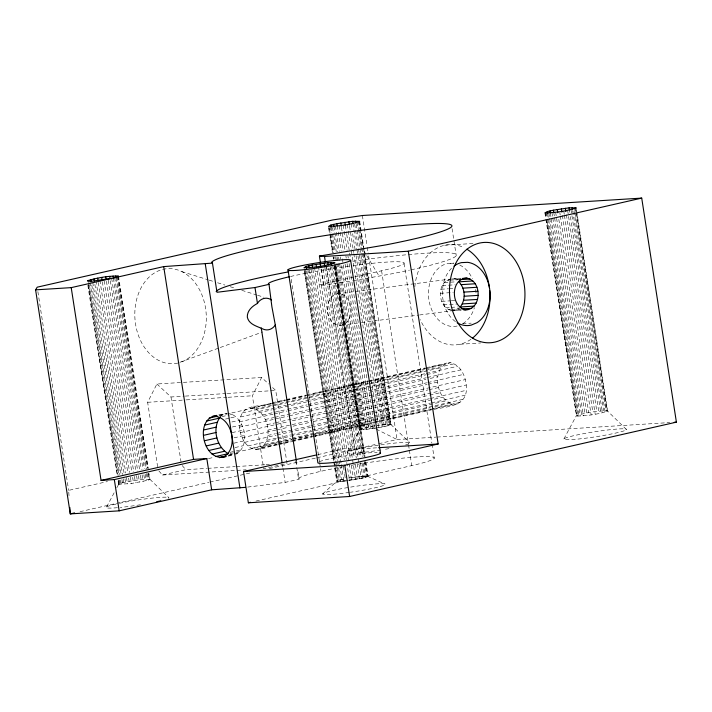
<?xml version="1.0" encoding="UTF-8"?>
<svg xmlns="http://www.w3.org/2000/svg" width="712" height="712" viewBox="0 0 712 712"><rect width="100%" height="100%" fill="white"/><g stroke="black" fill="none" stroke-linecap="round" stroke-linejoin="round"><path stroke-width="0.53" stroke-dasharray="3.56 2.67" d="M277.324 444.947C267.881 445.712 256.356 453.749 247.918 445.935C244.127 442.339 241.706 437.613 240.291 432.62C238.769 426.061 238.876 418.825 242.4 412.898C248.8 403.971 262.149 407.113 271.121 403.001M235.547 454.443C251.105 446.219 245.4 418.229 229.584 413.432M258.892 449.138C275.775 440.675 267.659 406.623 248.355 408.181M457.291 404.007C436.759 406.347 428.802 365.487 450.385 362.72C460.433 364.731 465.328 375.714 466.262 384.996C468.638 406.819 448.934 406.009 432.353 409.676M450.58 310.245C442.01 307.842 439.064 297.135 440.968 289.25C442.526 279.852 452.414 277.662 460.486 278.508M359.685 221.388L391.137 424.583L378.713 427.69L360.138 429.55L360.575 428.82L365.007 427.574L376.328 425.509M378.57 427.681L387.791 425.794L390.826 424.299L363.618 248.559M149.929 479.292L144.536 479.238L133.144 480.689L122.42 482.781L118.655 484.293L131.355 483.51L148.407 480.182L149.929 479.292L149.084 473.8M157.619 466.752L147.633 402.298L156.889 384.008L182.254 382.424M272.598 387.577L275.731 390.461L287.025 463.396L263.68 468.71L252.395 395.765L261.642 377.485L268.691 383.973M106.604 506.953L114.765 491.618M116.812 487.782L118.851 483.946M563.877 438.957L576.311 415.772C586.163 412.382 596.905 411.011 607.318 410.806L626.516 429.594A31.737 2.545 -8.8 0 1 578.073 439.064A31.737 2.545 -8.8 0 1 581.001 434.16A31.737 2.545 -8.8 0 1 626.516 429.594M347.581 452.236L360.156 429.122L373.364 425.99M220.4 416.707L221.744 415.212L225.019 413.485L226.834 413.325M322.652 493.923L337.07 481.054M419.591 314.98L454.701 310.396L459.569 307.522M345.685 480.903L336.74 481.063L345.302 478.669L344.617 474.281M348.533 480.556L362.871 478.072L368.06 476.381L365.852 462.141M545.873 219.162L576.631 416.057C587.044 415.861 597.786 414.482 607.63 411.091L576.177 207.895M334.658 266.706L360.156 429.122M462.8 323.666L463.005 323.586A31.737 23.799 86.4 0 0 474.388 307.709M179.878 362.31L219.207 347.892M220.239 347.518L262.675 331.961M353.686 277.11L319.341 284.925L323.933 285.245L352.378 280.822M354.754 276.87L381.588 270.765A68.761 5.509 -8.8 0 0 402.191 262.114A68.761 5.509 -8.8 0 0 353.027 265.603M218.744 414.918L225.019 413.485M272.207 402.752L285.218 399.797M286.304 399.548L305.813 395.107M306.899 394.857L367.615 381.045M368.7 380.804L425.073 367.979M426.159 367.73L446.753 363.049M219.234 415.301L226.558 413.636M251.986 407.851L285.592 400.206M286.678 399.957L367.988 381.463M369.074 381.214L450.385 362.72M219.652 415.683L271.103 403.98M272.189 403.731L285.2 400.776M286.286 400.527L305.795 396.086M306.881 395.845L425.055 368.958M426.141 368.709L443.487 364.767M221.93 416.627L229.255 414.963M230.296 414.731L232.388 414.25M255.733 408.946L454.123 363.805M242.4 412.898L271.664 406.24M272.749 406L368.157 384.293M369.243 384.044L440.79 367.766M225.526 419.065L229.709 418.113M230.759 417.873L235.983 416.689M259.328 411.376L286.429 405.208M287.514 404.968L425.197 373.64M426.283 373.399L457.727 366.244M240.469 416.974L271.913 409.827M272.999 409.578L306.605 401.933M307.691 401.684L368.398 387.871M369.483 387.631L425.856 374.806M426.942 374.557L438.868 371.842M231.881 421.967L239.196 420.303M262.532 414.989L286.384 409.56M287.47 409.32L306.988 404.879M308.073 404.63L426.239 377.752M427.325 377.502L460.931 369.857M239.446 421.851L273.052 414.197M274.138 413.957L287.15 410.993M288.227 410.753L307.744 406.312M308.83 406.062L425.918 379.425M430.253 378.437L437.844 376.71M232.388 426.986L241.795 424.842M265.14 419.537L273.808 417.561M274.894 417.312L307.424 409.916M308.501 409.667L426.675 382.789M427.761 382.54L463.539 374.396M239.383 427.182L274.075 419.288M275.161 419.039L288.173 416.084M289.25 415.835L308.768 411.394M309.853 411.153L426.942 384.516M428.019 384.266L437.782 382.05M232.112 432.629L243.62 430.012M266.955 424.699L274.547 422.973M275.633 422.723L371.032 401.025M372.118 400.776L465.354 379.567M240.291 432.62L287.995 421.762M292.329 420.783L309.675 416.832M310.761 416.582L427.85 389.953M428.935 389.704L438.69 387.488M234.07 437.827L244.528 435.441M267.863 430.137L371.94 406.454M373.026 406.214L466.262 384.996M242.107 437.782L275.713 430.137M276.799 429.888L288.725 427.182M293.068 426.194L309.328 422.492M313.663 421.504L428.579 395.365M429.665 395.115L440.505 392.65M234.008 443.158L244.465 440.781M267.801 435.468L275.393 433.742M276.478 433.492L310.085 425.847M311.171 425.607L429.336 398.72M430.422 398.471L466.2 390.336M244.714 442.33L276.149 435.174M277.235 434.925L310.841 427.28M311.927 427.04L372.643 413.227M373.72 412.978L443.113 397.189M235.067 447.554L243.433 445.65M266.778 440.336L276.532 438.12M277.618 437.871L290.63 434.916M291.715 434.667L311.224 430.226M312.31 429.977L373.026 416.173M374.103 415.924L430.484 403.099M431.561 402.85L465.176 395.204M247.918 445.935L373.684 417.33M374.761 417.081L446.317 400.803M230.012 452.343L235.236 451.15M236.286 450.91L241.51 449.726M264.855 444.413L290.87 438.494M291.956 438.245L373.266 419.751M374.352 419.502L463.245 399.281M251.523 448.373L277.538 442.455M278.623 442.205L291.635 439.251M292.721 439.001L312.23 434.56M313.316 434.311L430.404 407.682M434.738 406.694L449.913 403.241M69.019 495.721L68.646 490.381L107.459 481.552M208.509 458.564L213.92 457.335M230.145 453.642L291.813 439.615M292.899 439.366L364.304 423.124L375.215 428.597M228.365 455.102L238.823 452.725M262.158 447.412L277.342 443.959M278.428 443.718L291.43 440.755M292.516 440.505L312.034 436.073M313.12 435.824L431.285 408.937M432.371 408.697L460.557 402.28M228.783 455.484L232.112 454.754L228.926 455.475M255.261 449.468L374.512 422.332M375.598 422.091L453.66 404.327M228.232 456.116L233.456 454.923M278.41 444.697L291.413 441.743M292.498 441.493L312.016 437.052M313.102 436.803L431.267 409.925M158.838 470.854L162.425 475.02L185.761 469.706L206.676 468.407M317.766 454.648L344.67 448.524L354.345 449.21L378.606 447.697M80.02 511.679L208.785 482.38M209.862 482.14L252.066 472.537M269.376 468.603L315.906 458.012M316.982 457.772L377.582 443.985M378.659 443.736L397.056 439.553L435.851 437.132M247.669 487.079L285.156 482.398L299.182 479.212L297.83 470.454M255.937 501.07L347.91 480.146M348.996 479.906L411.75 465.621A68.761 5.518 -8.8 0 0 426.185 456.606A68.761 5.518 -8.8 0 0 349.103 465.71M359.818 429.265L366.92 429.318L377.591 427.859M353.455 280.644L390.612 274.031A121.654 9.754 -8.8 0 0 409.471 270.151M368.06 476.381L360.957 476.328L349.156 477.957L316.938 269.821M390.826 424.299L377.396 425.375L387.675 424.272L391.137 424.583M336.838 293.887L449.868 279.131M341.68 325.153L360.334 322.714M361.429 322.572L418.496 315.122M444.626 245.266L472.991 243.504M457.122 326.025A31.737 23.799 86.4 0 1 428.944 300.072A31.737 23.799 86.4 0 1 447.447 263.502L453.891 263.102M452.013 278.997L460.611 278.463M446.931 280.359L449.076 280.225M450.153 280.154L458.751 279.62M458.172 279.772L456.027 279.905L452.966 278.979M444.35 282.557L456.169 281.818M442.321 285.592L455.217 284.791M440.968 289.25L448.489 288.778M449.566 288.716L452.788 288.511M440.39 293.282L453.277 292.481M441.636 301.372L450.233 300.838M451.31 300.776L455.609 300.508M443.389 304.878L457.353 304.006M445.748 307.7L450.037 307.424M451.114 307.362L457.567 306.961M448.542 309.631L450.696 309.498M451.773 309.426L460.361 308.892M457.647 309.177L459.792 309.044M453.749 310.414L461.269 309.951M461.154 309.996L451.604 310.548M462.586 323.684L471.184 323.141M459.952 344.261L480.68 342.97M183.349 382.362L261.642 377.485M156.889 384.008L170.978 396.985L184.212 396.157M185.316 396.095L226.113 393.549M227.217 393.478L275.731 390.461M147.633 402.298L185.129 399.957M186.233 399.886L227.03 397.349M228.134 397.278L252.395 395.765M436.963 437.07L669.752 422.563M207.779 468.336L235.289 466.627M236.393 466.556L265.015 464.767M266.11 464.705L269.412 464.5M162.425 475.02L246.076 469.804M453.651 263.2L447.447 263.502M230.047 454.229L231.916 454.772M181.774 271.583L208.091 279.798M209.141 280.127L213.351 281.445M217.569 282.762L224.939 285.058M230.198 286.705L235.467 288.351M241.786 290.318L256.525 294.919M257.575 295.249L263.894 297.224M367.267 476.132L384.444 483.84M376.212 429.096L397.056 439.553L368.149 252.858M296.797 467.597L298.497 478.589L299.182 479.212M390.781 424.397L409.774 442.633M149.894 479.274L168.753 497.59M182.183 465.55L185.761 469.706M363.939 250.971L366.19 254.691M366.751 255.626L379.131 276.123M575.857 207.61L607.318 410.806M575.421 208.34L575.937 211.642M576.106 212.737L606.882 411.545M574.504 207.504L605.957 410.699M573.997 211.117L605.111 412.115M572.697 210.877L603.643 410.78M570.988 209.586L602.45 412.782M569.413 210.04L569.76 212.238M570.437 216.626L600.536 411.038M567.615 210.289L599.068 413.494M566.405 214.855L596.843 411.465M563.753 211.001L564.26 214.294M564.429 215.389L595.205 414.197M562.382 215.416L592.82 412.017M559.837 212.755L560.184 214.944M560.353 216.048L591.129 414.847M558.813 219.358L588.735 412.675M555.645 212.212L587.106 415.408M553.758 212.381L554.434 216.768M554.603 217.872L584.872 413.378M551.951 212.63L552.637 217.026M552.806 218.121L583.413 415.826M550.376 213.084L581.499 414.09M548.845 212.888L549.522 217.285M549.7 218.379L580.298 416.093M547.715 213.751L578.829 414.749M546.531 212.968L577.984 416.164M545.606 212.131L546.46 217.623M547.136 222.019L577.067 415.327M545.169 212.861L546.024 218.353M546.193 219.456L576.631 416.057M544.858 212.577L545.703 218.068M452.067 228.65L456.25 255.661M404.051 263.458L431.846 442.989M432.015 444.083L434.213 458.314M381.588 270.765L408.359 443.727M408.528 444.822L409.213 449.201M409.382 450.296L411.75 465.621M362.372 215.514L367.134 246.263M367.303 247.367L367.979 251.754M359.364 221.103L363.449 247.465M358.928 221.833L359.952 228.427M360.121 229.522L362.844 247.1M363.859 253.686L390.39 425.028M358.011 220.996L359.195 228.685M359.364 229.78L389.464 424.192M357.166 222.411L388.618 425.607M356.205 224.369L387.15 424.272M354.665 224.173L385.957 426.274M352.921 223.532L356.837 248.791M357.006 249.885L384.044 424.53M351.123 223.782L351.968 229.273M352.654 233.67L355.03 249.049M356.053 255.635L382.575 426.978M349.574 226.149L353.65 252.511M353.82 253.606L380.35 424.948M347.26 224.494L348.115 229.985M348.284 231.08L351.167 249.752M351.336 250.847L378.713 427.69M345.382 225.606L346.566 233.296M346.735 234.39L349.458 251.968M349.628 253.063L350.482 258.554M343.175 225.143L347.091 250.402M347.937 255.902L348.284 258.091M349.129 263.582L374.637 428.339M341.466 227.359L345.204 251.523M345.89 255.92L346.228 258.109M347.073 263.609L372.243 426.159M339.152 225.704L340.007 231.195M340.176 232.29L343.068 250.962M345.106 264.143L370.614 428.9M337.265 225.864L341.173 251.131M342.365 258.821L368.38 426.871M335.459 226.122L339.375 251.389M340.22 256.881L340.558 259.07M341.582 265.665L366.92 429.318M333.883 226.576L337.8 251.843M338.627 257.272L365.007 427.574M332.522 227.484L333.714 235.174M333.883 236.268L336.26 251.648M337.114 257.139L363.805 429.576M331.222 227.244L332.077 232.735M332.246 233.83L334.969 251.407M335.815 256.898L336.669 262.39M336.838 263.485L362.337 428.241M330.039 226.46L331.062 233.047M331.231 234.15L333.946 251.719M334.8 257.219L335.138 259.408M336.162 266.003L361.491 429.656M335.156 263.858L365.007 456.668M329.46 227.813L333.367 253.08M335.405 266.261L360.575 428.82M335.183 265.763L364.686 456.374M365.532 461.857L367.739 476.097M328.677 226.354L329.7 232.94M329.87 234.043L332.762 252.715M333.438 257.103L333.777 259.302M334.8 265.896L360.138 429.55M334.4 264.312L364.25 457.113M364.927 461.492L367.303 476.826M328.704 228.267L329.38 232.655M330.065 237.052L332.442 252.431M333.127 256.818L333.465 259.017M333.99 266.751L363.325 456.267M364.179 461.75L366.377 475.99M332.637 264.882L362.31 456.588M363.334 463.165L365.532 477.405M331.676 266.831L361.011 456.348M362.034 462.925L364.063 476.07M330.145 266.644L359.649 457.255M360.495 462.729L362.871 478.072M328.739 268.184L360.957 476.328M326.425 265.158L356.276 457.967M357.121 463.441L359.498 478.776M326.203 267.383L354.345 449.21M324.877 267.516L354.38 458.127M355.404 464.696L357.264 476.746M323.07 269.154L355.635 479.488M321.423 269.038L323.933 285.245M321.023 269.163L350.526 459.783M351.372 465.256L353.241 477.307M318.478 266.519L348.835 462.613M349.005 463.708L351.55 480.137M314.455 267.08L344.305 459.881M312.906 269.43L342.419 460.041M343.433 466.618L344.448 473.186M310.93 268.593L341.119 463.592M341.288 464.687L343.834 481.116M309.533 270.142L338.868 459.658M339.037 460.753L339.544 464.037M339.713 465.132L341.92 479.372M307.824 268.851L337.506 460.566M337.675 461.661L340.728 481.374M306.863 270.8L339.259 480.039M305.679 270.026L335.53 462.836M335.699 463.93L338.414 481.454M305.101 271.379L334.435 460.895M335.45 467.473L337.488 480.618M304.149 268.825L333.83 460.531M333.999 461.625L337.052 481.348M304.344 271.824L336.74 481.063M319.439 461.429L290.799 276.425A68.761 5.509 -8.8 0 1 351.95 265.745M319.608 462.524L320.961 471.282M296.299 460.611L297.153 466.084M295.774 461.002L296.628 466.502M282.442 464.865L282.78 467.063M282.949 468.158L285.156 482.398M170.978 396.985L181.293 463.628M118.477 276.096L148.23 468.309M118.236 276.47L147.998 468.683M148.675 473.071L149.698 479.666M117.64 275.891L147.402 468.104M148.247 473.596L149.102 479.096M116.955 276.986L146.708 469.199M147.393 473.596L148.407 480.182M116.145 278.072L145.729 469.19M146.414 473.578L147.259 479.078M114.703 277.609L144.287 468.727M145.141 474.219L146.165 480.805M113.422 278.241L143.005 469.359M143.86 474.851L144.536 479.238M111.651 278.303L141.234 469.422M142.089 474.913L143.103 481.499M110.342 280.777L139.588 469.697M140.433 475.189L141.118 479.585M108.162 280.119L137.745 471.228M138.431 475.625L139.445 482.22M106.453 281.276L135.867 471.291M136.553 475.678L137.229 480.075M104.148 280.804L133.74 471.914M134.417 476.31L135.44 482.896M102.368 281.881L131.782 471.896M132.637 477.387L133.144 480.689M99.894 280.314L129.646 472.528M130.332 476.915L131.355 483.51M98.354 282.566L127.777 472.581M128.623 478.072L129.13 481.365M96.004 280.804L125.766 473.017M126.442 477.414L127.466 484M94.874 284.382L124.119 473.293M124.965 478.784L125.481 482.086M92.756 282.246L122.509 474.459M123.194 478.856L124.039 484.347M91.812 285.067L121.058 473.987M121.912 479.479L122.42 482.781M90.032 282.415L119.785 474.628M120.64 480.119L121.316 484.507M89.392 284.595L118.815 474.619M119.66 480.111L120.168 483.404M88.19 282.397L118.121 475.705M118.797 480.102L119.483 484.489M88.11 285.12L117.525 475.135M118.379 480.627L118.886 483.92M87.879 285.485L117.293 475.509M118.139 481.001L118.655 484.293M37.869 291.573L68.646 490.381M319.359 461.67A31.737 2.545 -8.8 0 1 346.762 455.689A31.737 2.545 -8.8 0 1 377.137 452.414M177.813 363.067A47.606 35.698 86.4 0 1 136.393 300.491A47.606 35.698 86.4 0 1 196.307 284.444A47.606 35.698 86.4 0 1 179.825 362.533M298.497 478.589A68.761 5.518 -8.8 0 1 343.771 466.663M455.484 321.646A31.737 23.799 86.4 0 1 452.485 267.365M459.765 265.042A31.737 23.799 86.4 0 1 472.43 278.793M475.625 289.455A31.737 23.799 86.4 0 1 476.061 293.584M380.965 449.984A31.737 2.545 -8.8 0 1 347.678 452.165A31.737 2.545 -8.8 0 1 389.891 443.638A31.737 2.545 -8.8 0 1 404.888 445.16M388.983 448.613A31.737 2.545 -8.8 0 1 383.003 449.655M140.406 504.755A31.737 2.545 -8.8 0 1 120.301 507.433M117.471 507.701A31.737 2.545 -8.8 0 1 116.216 504.016M119.402 503.313A31.737 2.545 -8.8 0 1 154.237 497.884A31.737 2.545 -8.8 0 1 168.433 498.311M349.378 492.401A31.737 2.545 -8.8 0 1 329.247 491.369A31.737 2.545 -8.8 0 1 382.931 483.697A31.737 2.545 -8.8 0 1 350.402 492.259M352.707 261.277A121.654 9.754 -8.8 0 1 452.245 253.169A121.654 9.754 -8.8 0 1 410.504 269.928M348.684 478.072A15.513 1.246 -8.8 0 1 367.721 476.346A15.513 1.246 -8.8 0 1 349.138 480.449M347.225 480.707A15.513 1.246 -8.8 0 1 337.114 481.178A15.513 1.246 -8.8 0 1 344.964 478.767M470.979 339.25A50.249 37.683 86.4 0 1 420.178 319.581M414.829 286.829A50.249 37.683 86.4 0 1 464.126 247.696M329.3 300.348A15.869 11.899 86.4 0 0 338.574 325.304A15.869 11.899 86.4 0 0 349.904 302.912A15.869 11.899 86.4 0 0 329.3 300.348"/><path stroke-width="1.07" d="M226.14 456.588C203.507 463.895 193.157 418.718 216.653 415.39M215.629 456.534L228.178 453.686C216.261 446.584 211.829 427.859 220.4 416.707M289.615 276.692A68.761 5.518 -8.8 0 0 268.335 283.732L269.02 284.346L271.886 306.685L275.295 324.93L296.299 460.611M474.183 306.107L460.219 306.979C466.004 299.797 465.337 288.342 458.831 281.836L472.795 280.964C482.184 289.232 479.087 310.788 464.375 309.791M245.462 487.355L211.651 489.82L119.171 510.842L70.283 513.895L35.6 289.855L37.193 287.185L332.842 219.928L362.372 215.514L641.717 198.105L676.4 422.145L349.628 496.487L248.363 502.797L243.522 471.531L316.698 454.888M275.295 324.93L274.396 326.265A15.869 11.899 86.4 0 1 262.728 328.926C256.979 326.149 248.969 324.556 247.322 317.178C246.957 310.859 252.235 306.08 257.459 303.463L258.536 301.852A15.869 11.899 86.4 0 1 270.213 299.191L271.45 300.046M223.007 457.3C239.882 448.836 231.765 414.785 212.47 416.342M330.884 225.045L328.677 226.354C339.09 226.149 349.832 224.778 359.685 221.388L352.582 221.334L336.927 223.675L330.884 225.045L331.222 227.244M306.187 266.422L303.98 267.73C314.392 267.525 325.135 266.155 334.987 262.764L327.885 262.71L312.23 265.051L306.187 266.422L306.525 268.611M547.377 211.553L545.169 212.861C555.582 212.657 566.325 211.286 576.177 207.895L569.075 207.842L553.42 210.182L547.377 211.553L547.715 213.751M114.703 277.609L118.477 276.096C108.073 275.82 97.419 277.787 87.434 280.724L88.021 281.293L92.587 281.142L111.651 278.303M35.6 289.855L71.218 287.63L163.707 266.591L212.452 263.111L216.973 292.285L254.994 287.541L269.02 284.346M320.418 262.559L319.412 256.071L324.503 256.427L408.305 251.211L641.717 198.105M209.195 418.069L217.56 416.164M206.507 421.068L219.056 418.211M204.584 425.144L217.133 422.287M203.552 430.012L216.101 427.156M203.499 435.344L216.039 432.495M204.406 440.781L216.946 437.925M206.222 445.943L218.771 443.095M208.821 450.491L221.37 447.634M212.034 454.105L224.583 451.248M71.218 287.63L101.059 480.413L193.548 459.373L206.818 458.546L211.651 489.82M101.059 480.413L114.329 479.585L206.818 458.546M225.651 456.205L219.376 457.629L225.74 456.196M74.609 512.907L70.283 513.895L69.838 507.478M243.522 471.531L344.786 465.221L438.156 443.985L408.305 251.211M248.363 502.797L250.526 502.298M319.412 256.071L386.091 244.848A121.654 9.754 -8.8 0 0 397.314 226.051A121.654 9.754 -8.8 0 0 211.615 262.345L212.452 263.111M462.64 278.374L466.938 278.107L469.991 279.033L472.795 280.964M459.249 279.7L469.991 279.033M461.18 284.649L475.153 283.776M462.933 288.155L476.898 287.283M463.957 292.107L477.921 291.244M464.188 296.245L478.153 295.373M463.601 300.286L477.565 299.414M462.248 303.944L476.212 303.072M461.937 308.91L471.611 308.305M463.423 309.818L468.674 309.524M674.184 422.287L676.4 422.145M378.606 447.697L438.156 443.985M466.938 278.107C450.482 278.267 450.376 306.756 465.568 309.684M572.19 207.584L572.528 209.782M569.075 207.842L569.413 210.04M565.381 208.26L565.898 211.562M561.359 208.821L561.875 212.114M557.282 209.47L557.79 212.772M553.42 210.182L553.758 212.381M550.038 210.885L550.376 213.084M355.697 221.076L356.036 223.265M352.582 221.334L352.921 223.532M348.889 221.752L349.405 225.045M344.866 222.313L345.382 225.606M350.642 260.432A31.737 2.545 -8.8 0 1 302.2 269.892A31.737 2.545 -8.8 0 1 305.128 264.989A31.737 2.545 -8.8 0 1 350.642 260.432L380.493 453.206M340.79 222.963L341.297 226.265M336.927 223.675L337.265 225.864M333.545 224.378L333.883 226.576M331 262.452L331.338 264.642M327.885 262.71L328.223 264.9M324.503 256.427L325.348 261.909M324.191 263.128L324.708 266.422M320.169 263.689L320.685 266.973M316.092 264.339L316.6 267.632M344.786 465.221L349.628 496.487M312.23 265.051L312.568 267.24M308.848 265.754L309.186 267.952M288.004 269.786L317.855 462.56A31.737 2.545 -8.8 0 0 351.586 460.077A31.737 2.545 -8.8 0 0 379.861 452.627M254.994 287.541L257.459 303.463M261.233 327.894L282.103 462.675M205.27 264.001L239.944 488.04M163.707 266.591L193.548 459.373M115.807 275.873L116.145 278.072M113.083 276.042L113.422 278.241M109.657 276.389L110.004 278.579M105.776 276.879L106.115 279.077M101.683 277.484L102.03 279.683M97.677 278.17L98.016 280.368M94.02 278.882L94.358 281.08M90.967 279.576L91.305 281.774M114.329 479.585L119.171 510.842M457.113 322.723A31.737 23.799 86.4 0 0 471.095 325.153L476.969 322.714A31.737 23.799 86.4 0 0 489.598 288.582A31.737 23.799 86.4 0 0 467.615 262.327L461.412 262.63A31.737 23.799 86.4 0 0 453.98 266.137M160.752 500.794A31.737 2.545 -8.8 0 1 156.72 501.72M216.137 291.528A121.654 9.754 -8.8 0 1 288.867 271.797M466.894 249.209A50.249 37.683 86.4 0 1 489.536 288.511M489.767 290.692A50.249 37.683 86.4 0 1 472.679 337.969M455.653 263.538A50.249 37.683 86.4 0 0 485.041 342.579A50.249 37.683 86.4 0 0 520.917 271.655A50.249 37.683 86.4 0 0 455.653 263.538"/></g></svg>
